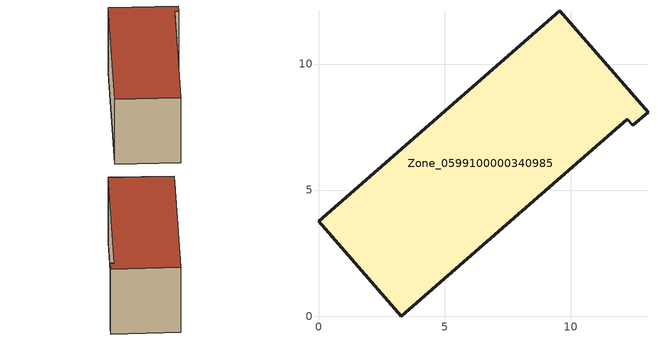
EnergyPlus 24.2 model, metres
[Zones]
Zone_0599100000340985
 floor ground (C_G): 12.25,7.81 3.29,0 0,3.77 9.57,12.11 13.07,8.09 12.46,7.57 z0
 wall outside (C_F): 9.57,12.11 0,3.77 3.29,0 12.25,7.81 12.46,7.57 13.07,8.09 9.57,12.11 z0:5.88
 roof outside (C_R): 12.46,7.57 13.07,8.09 9.57,12.11 0,3.77 3.29,0 12.25,7.81 z5.88
[BUILDING]
Pand.0599100000340985: North Axis=0; Terrain=City; Loads Convergence Tolerance Value=0.04; Temperature Convergence Tolerance Value=0.4; Solar Distribution=FullExterior; Maximum Number of Warmup Days=25; Minimum Number of Warmup Days=1
[Site:Location]
Rotterdam.The.Hague.AP_ZH_NLD Design_Conditions: Latitude=51.96; Longitude=4.45; Time Zone=1; Elevation=-4.5
[SITE:GROUNDTEMPERATURE:BUILDINGSURFACE]
18, 18, 18, 18, 18, 18, 18, 18, 18, 18, 18, 18
[MATERIAL] Thermal Absorptance=0.9; Solar Absorptance=0.7; Visible Absorptance=0.7
Name | Roughness | Thickness | Conductivity | Density | Specific Heat
G.TI.1992-2005 | MediumSmooth | 0.15 | 0.06 | 540 | 1210
F.TI.1992-2005 | Rough | 0.3 | 0.12 | 1920 | 840
R.TI.1992-2005 | MediumRough | 0.2 | 0.08 | 1500 | 1000
[CONSTRUCTION]
C_G: G.TI.1992-2005
C_F: F.TI.1992-2005
C_R: R.TI.1992-2005
[ZONE]
Zone_0599100000340985: Type=1; Multiplier=1; Ceiling Height=Autocalculate; Volume=Autocalculate; Floor Area=autocalculate; Part of Total Floor Area=Yes
[ZONEINFILTRATION:DESIGNFLOWRATE]
Infil_Zone_0599100000340985: Zone or ZoneList or Space or SpaceList=Zone_0599100000340985; Schedule=AlwaysOn; Design Flow Rate Calculation Method=Flow/Area; Flow Rate per Floor Area=0.0015; Constant Term Coefficient=1; Temperature Term Coefficient=0; Velocity Term Coefficient=0; Velocity Squared Term Coefficient=0
[HVACTEMPLATE:ZONE:IDEALLOADSAIRSYSTEM]
Zone_0599100000340985: Maximum Heating Supply Air Temperature=50; Minimum Cooling Supply Air Temperature=13; Maximum Heating Supply Air Humidity Ratio=0.0156; Minimum Cooling Supply Air Humidity Ratio=0.0077; Heating Limit=NoLimit; Cooling Limit=NoLimit; Dehumidification Control Type=ConstantSensibleHeatRatio; Cooling Sensible Heat Ratio=0.7; Dehumidification Setpoint=60; Humidification Control Type=None; Humidification Setpoint=30; Outdoor Air Method=None; Outdoor Air Flow Rate per Person=0.00944; Outdoor Air Flow Rate per Zone Floor Area=0; Outdoor Air Flow Rate per Zone=0; Demand Controlled Ventilation Type=None; Outdoor Air Economizer Type=NoEconomizer; Heat Recovery Type=None; Sensible Heat Recovery Effectiveness=0.7; Latent Heat Recovery Effectiveness=0.65
[ZONECONTROL:THERMOSTAT]
ThermostatControl_Zone_0599100000340985: Zone or ZoneList=Zone_0599100000340985; Control Type Schedule=DualSetpointControlType; Control 1=Thermostat_Zone_0599100000340985; Temperature Difference Between Cutout And Setpoint=0
[THERMOSTATSETPOINT:DUALSETPOINT]
Thermostat_Zone_0599100000340985: Heating Setpoint Temperature Schedule=HeatingSetpoint_Zone_0599100000340985; Cooling Setpoint Temperature Schedule=CoolingSetpoint_Zone_0599100000340985
[SCHEDULE:COMPACT]
HeatingSetpoint_Zone_0599100000340985: Through: 12/31, For: AllDays, Until: 24:00, 21
CoolingSetpoint_Zone_0599100000340985: Through: 12/31, For: AllDays, Until: 24:00, 24
DualSetpointControlType: Through: 12/31, For: AllDays, Until: 24:00, 4
AlwaysOn: Through: 12/31, For: AllDays, Until: 24:00, 1
